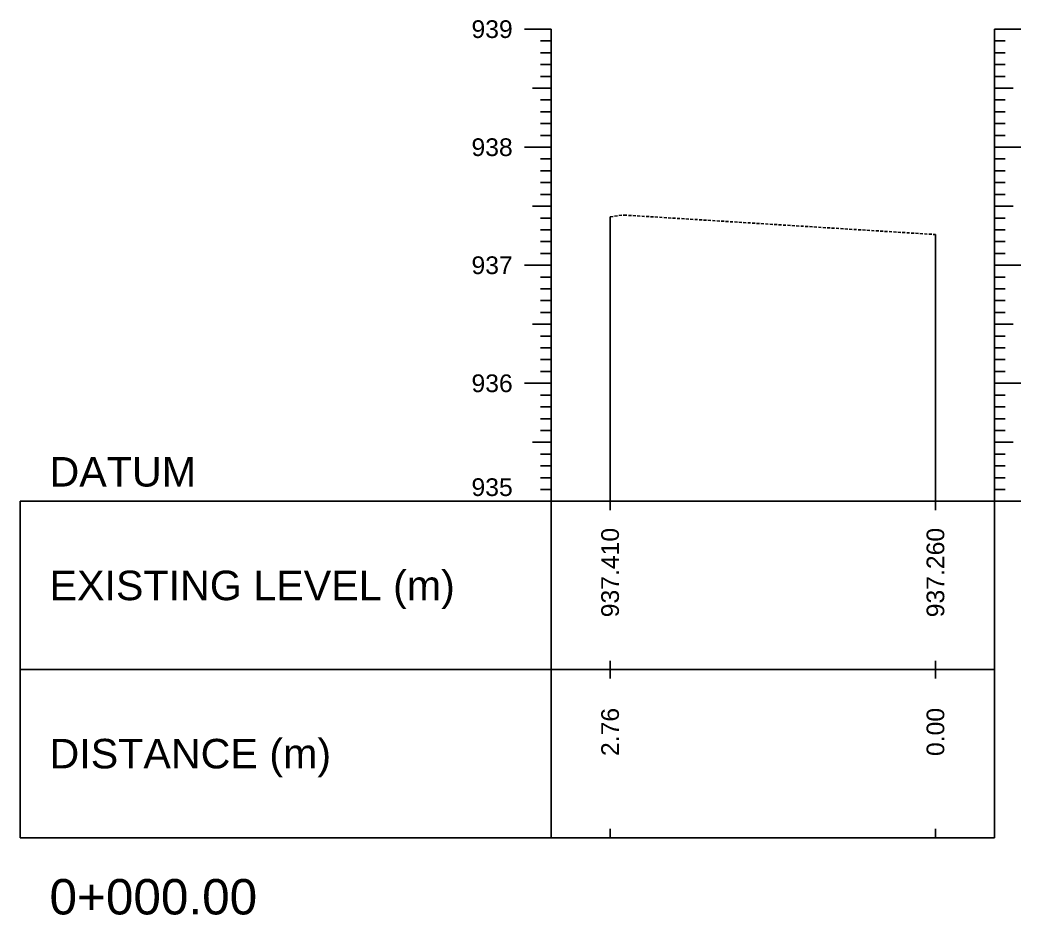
# Model space of a CAD drawing. Header units: millimetres. Extents: x 1849 to 4221, y 1726 to 2718.
# Drawn here: x 1974.1 to 2058.9, y 1792.3 to 1868.2 of the extents above; entities that cross this region are included whole.
import ezdxf
from ezdxf.enums import TextEntityAlignment as Align

# ---------------------------------------------------------------- set-up
doc = ezdxf.new("R2010")
doc.units = ezdxf.units.MM
doc.linetypes.add('HIDDEN', pattern=[0.375, 0.25, -0.125])
doc.layers.add('CS_Drawing', color=7, linetype='Continuous')
doc.layers.add('GL', color=3, linetype='HIDDEN')
doc.styles.get("Standard").update_dxf_attribs({"font": 'arial.ttf'})

msp = doc.modelspace()

# ---------------------------------------------------------------- linework, layer by layer
at = {"layer": 'CS_Drawing'}
for p, q in [((2019.062, 1867.385), (2016.812, 1867.385)), ((2019.062, 1867.385), (2017.487, 1867.385)), ((2019.062, 1827.385), (2019.062, 1867.385)), ((2056.631, 1867.385), (2058.881, 1867.385)), ((2056.631, 1867.385), (2058.206, 1867.385)), ((2056.631, 1827.385), (2056.631, 1867.385)), ((2019.062, 1866.385), (2018.162, 1866.385)), ((2056.631, 1866.385), (2057.531, 1866.385)), ((2019.062, 1865.385), (2018.162, 1865.385)), ((2056.631, 1865.385), (2057.531, 1865.385)), ((2019.062, 1864.385), (2018.162, 1864.385)), ((2056.631, 1864.385), (2057.531, 1864.385)), ((2019.062, 1863.385), (2018.162, 1863.385)), ((2056.631, 1863.385), (2057.531, 1863.385)), ((2019.062, 1862.385), (2017.487, 1862.385)), ((2019.062, 1862.385), (2018.162, 1862.385)), ((2056.631, 1862.385), (2058.206, 1862.385)), ((2056.631, 1862.385), (2057.531, 1862.385)), ((2019.062, 1861.385), (2018.162, 1861.385)), ((2056.631, 1861.385), (2057.531, 1861.385)), ((2019.062, 1860.385), (2018.162, 1860.385)), ((2056.631, 1860.385), (2057.531, 1860.385)), ((2019.062, 1859.385), (2018.162, 1859.385)), ((2056.631, 1859.385), (2057.531, 1859.385)), ((2019.062, 1858.385), (2018.162, 1858.385)), ((2056.631, 1858.385), (2057.531, 1858.385)), ((2019.062, 1857.385), (2016.812, 1857.385)), ((2019.062, 1857.385), (2017.487, 1857.385)), ((2019.062, 1857.385), (2018.162, 1857.385)), ((2056.631, 1857.385), (2058.881, 1857.385)), ((2056.631, 1857.385), (2058.206, 1857.385)), ((2056.631, 1857.385), (2057.531, 1857.385)), ((2019.062, 1856.385), (2018.162, 1856.385)), ((2056.631, 1856.385), (2057.531, 1856.385)), ((2019.062, 1855.385), (2018.162, 1855.385)), ((2056.631, 1855.385), (2057.531, 1855.385)), ((2019.062, 1854.385), (2018.162, 1854.385)), ((2056.631, 1854.385), (2057.531, 1854.385)), ((2019.062, 1853.385), (2018.162, 1853.385)), ((2056.631, 1853.385), (2057.531, 1853.385)), ((2019.062, 1852.385), (2017.487, 1852.385)), ((2019.062, 1852.385), (2018.162, 1852.385)), ((2056.631, 1852.385), (2058.206, 1852.385)), ((2056.631, 1852.385), (2057.531, 1852.385)), ((2019.062, 1851.385), (2018.162, 1851.385)), ((2024.062, 1827.385), (2024.062, 1851.485)), ((2056.631, 1851.385), (2057.531, 1851.385)), ((2019.062, 1850.385), (2018.162, 1850.385)), ((2051.631, 1827.385), (2051.631, 1849.985)), ((2056.631, 1850.385), (2057.531, 1850.385)), ((2019.062, 1849.385), (2018.162, 1849.385)), ((2056.631, 1849.385), (2057.531, 1849.385)), ((2019.062, 1848.385), (2018.162, 1848.385)), ((2056.631, 1848.385), (2057.531, 1848.385)), ((2019.062, 1847.385), (2016.812, 1847.385)), ((2019.062, 1847.385), (2017.487, 1847.385)), ((2019.062, 1847.385), (2018.162, 1847.385)), ((2056.631, 1847.385), (2058.881, 1847.385)), ((2056.631, 1847.385), (2058.206, 1847.385)), ((2056.631, 1847.385), (2057.531, 1847.385)), ((2019.062, 1846.385), (2018.162, 1846.385)), ((2056.631, 1846.385), (2057.531, 1846.385)), ((2019.062, 1845.385), (2018.162, 1845.385)), ((2056.631, 1845.385), (2057.531, 1845.385)), ((2019.062, 1844.385), (2018.162, 1844.385)), ((2056.631, 1844.385), (2057.531, 1844.385)), ((2019.062, 1843.385), (2018.162, 1843.385)), ((2056.631, 1843.385), (2057.531, 1843.385)), ((2019.062, 1842.385), (2017.487, 1842.385)), ((2019.062, 1842.385), (2018.162, 1842.385)), ((2056.631, 1842.385), (2058.206, 1842.385)), ((2056.631, 1842.385), (2057.531, 1842.385)), ((2019.062, 1841.385), (2018.162, 1841.385)), ((2056.631, 1841.385), (2057.531, 1841.385)), ((2019.062, 1840.385), (2018.162, 1840.385)), ((2056.631, 1840.385), (2057.531, 1840.385)), ((2019.062, 1839.385), (2018.162, 1839.385)), ((2056.631, 1839.385), (2057.531, 1839.385)), ((2019.062, 1838.385), (2018.162, 1838.385)), ((2056.631, 1838.385), (2057.531, 1838.385)), ((2019.062, 1837.385), (2016.812, 1837.385)), ((2019.062, 1837.385), (2017.487, 1837.385)), ((2019.062, 1837.385), (2018.162, 1837.385)), ((2056.631, 1837.385), (2058.881, 1837.385)), ((2056.631, 1837.385), (2058.206, 1837.385)), ((2056.631, 1837.385), (2057.531, 1837.385)), ((2019.062, 1836.385), (2018.162, 1836.385)), ((2056.631, 1836.385), (2057.531, 1836.385)), ((2019.062, 1835.385), (2018.162, 1835.385)), ((2056.631, 1835.385), (2057.531, 1835.385)), ((2019.062, 1834.385), (2018.162, 1834.385)), ((2056.631, 1834.385), (2057.531, 1834.385)), ((2019.062, 1833.385), (2018.162, 1833.385)), ((2056.631, 1833.385), (2057.531, 1833.385)), ((2019.062, 1832.385), (2017.487, 1832.385)), ((2019.062, 1832.385), (2018.162, 1832.385)), ((2056.631, 1832.385), (2058.206, 1832.385)), ((2056.631, 1832.385), (2057.531, 1832.385)), ((2019.062, 1831.385), (2018.162, 1831.385)), ((2056.631, 1831.385), (2057.531, 1831.385)), ((2019.062, 1830.385), (2018.162, 1830.385)), ((2056.631, 1830.385), (2057.531, 1830.385)), ((2019.062, 1829.385), (2018.162, 1829.385)), ((2056.631, 1829.385), (2057.531, 1829.385)), ((2019.062, 1828.385), (2018.162, 1828.385)), ((2024.062, 1826.635), (2024.062, 1828.135)), ((2051.631, 1826.635), (2051.631, 1828.135)), ((2056.631, 1828.385), (2057.531, 1828.385)), ((1974.062, 1827.385), (2019.062, 1827.385)), ((1974.062, 1827.385), (1974.062, 1798.885)), ((2019.062, 1827.385), (2016.812, 1827.385)), ((2019.062, 1827.385), (2017.487, 1827.385)), ((2019.062, 1827.385), (2018.162, 1827.385)), ((2019.062, 1827.385), (2056.631, 1827.385)), ((2019.062, 1827.385), (2019.062, 1798.885)), ((2056.631, 1827.385), (2058.881, 1827.385)), ((2056.631, 1827.385), (2058.206, 1827.385)), ((2056.631, 1827.385), (2057.531, 1827.385)), ((2056.631, 1827.385), (2056.631, 1798.885)), ((2024.062, 1812.385), (2024.062, 1813.885)), ((2051.631, 1812.385), (2051.631, 1813.885)), ((1974.062, 1813.135), (2019.062, 1813.135)), ((2019.062, 1813.135), (2056.631, 1813.135)), ((2019.062, 1813.135), (2056.631, 1813.135)), ((2024.062, 1798.885), (2024.062, 1799.635)), ((2051.631, 1798.885), (2051.631, 1799.635)), ((1974.062, 1798.885), (2019.062, 1798.885)), ((2019.062, 1798.885), (2056.631, 1798.885))]:
    msp.add_line(p, q, dxfattribs=at)
at = {"layer": 'GL'}
msp.add_lwpolyline([(2024.062, 1851.485), (2025.191, 1851.635), (2025.243, 1851.635), (2051.631, 1849.985)], dxfattribs=at)

# ---------------------------------------------------------------- texts
at = {"layer": 'CS_Drawing'}
for s, p in [('939', (2015.812, 1867.385)), ('938', (2015.812, 1857.385)), ('937', (2015.812, 1847.385)), ('936', (2015.812, 1837.385))]:
    msp.add_text(s, height=1.5, dxfattribs=at).set_placement(p, align=Align.MIDDLE_RIGHT)
for s, height, p in [('DATUM', 2.5, (1976.562, 1829.885)), ('EXISTING LEVEL (m)', 2.5, (1976.562, 1820.26)), ('DISTANCE (m)', 2.5, (1976.562, 1806.01)), ('0+000.00', 3, (1976.562, 1793.885))]:
    msp.add_text(s, height=height, dxfattribs=at).set_placement(p, align=Align.MIDDLE_LEFT)
msp.add_text('935', height=1.5, dxfattribs=at).set_placement((2015.812, 1827.835), align=Align.RIGHT)
for s, p in [('937.410', (2024.062, 1825.135)), ('937.260', (2051.631, 1825.135)), ('2.76', (2024.062, 1809.885)), ('0.00', (2051.631, 1809.885))]:
    msp.add_text(s, height=1.5, rotation=90, dxfattribs=at).set_placement(p, align=Align.MIDDLE_RIGHT)

doc.saveas('drawing.dxf')
